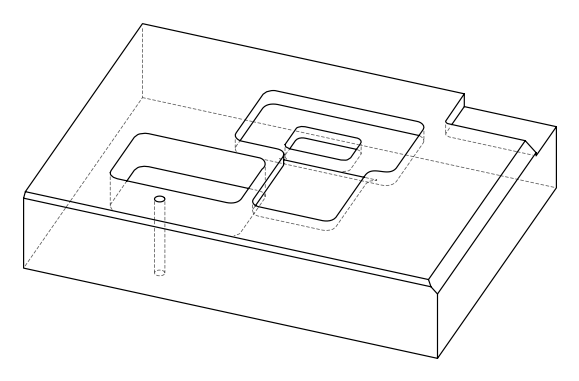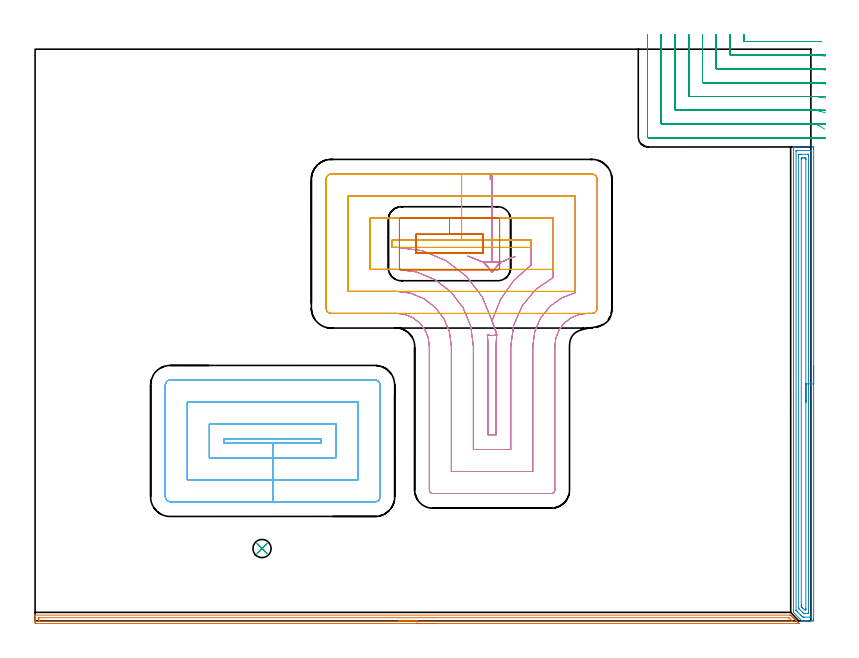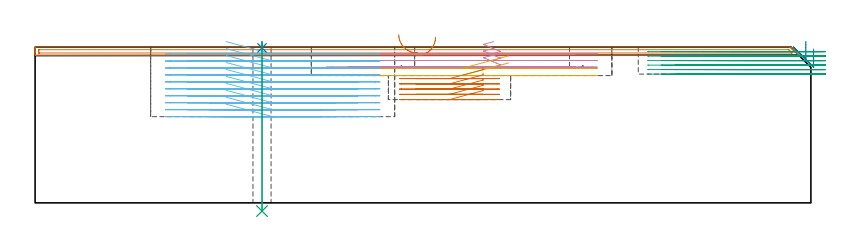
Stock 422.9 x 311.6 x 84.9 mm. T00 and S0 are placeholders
(PLAN: 9 operations, 5 tool changes, 67.3 min)
(1 AREA_MILL | FG_CHAMFER_SURFACE | UGT0205_001 | 6.81 min | 4435 mm3)
(2 AREA_MILL_1 | FG_CHAMFER_SURFACE_1 | UGT0205_001 | 8.49 min | 15937 mm3)
(3 MILL_CORNER_NOTCH_RECTANGULAR | CORNER_NOTCH_RECTANGULAR | NXT0201_013 | Follow Part, ap 2.5, ae 75% | 10.75 min | 73270 mm3)
(4 MILL_OPEN_POCKET | POCKET_OPEN | NXT0201_012 | Follow Part, ap 4, ae 75% | 12.43 min | 253374 mm3)
(5 MILL_RECTANGULAR_POCKET | POCKET_RECTANGULAR_STRAIGHT | NXT0201_012 | Follow Part, ap 4, ae 75% | 5.2 min | 68811 mm3)
(6 MILL_RECTANGULAR_POCKET_1 | POCKET_RECTANGULAR_STRAIGHT_1 | NXT0201_012 | Follow Part, ap 4, ae 75% | 20.11 min | 411231 mm3)
(7 MILL_RECTANGULAR_POCKET_2 | POCKET_RECTANGULAR_STRAIGHT_2 | NXT0201_011 | Follow Part, ap 3, ae 75% | 3.15 min | 34629 mm3)
(8 SPOT_DRILL | STEP1HOLE | NXT0321_9005460120000 | 0.03 min | 12 mm3)
(9 DRILL_THROUGH_HOLE_INTO_CENTER | STEP1HOLE | UGT0301_494 | 0.37 min | 6505 mm3)
(TOOL UGT0205_001 | Chamfer Mill 20 x 3 x 45 deg. | D20 FL50 Z2)
(TOOL NXT0201_013 | ENDMILL 10mm | D10 FL30 Z4)
(TOOL NXT0201_012 | ENDMILL 16mm [2P460-1600-NA 1630] | D16 FL38 Z6)
(TOOL NXT0201_011 | ENDMILL 12mm [2P460-1200-NA 1630] | D12 FL38 Z6)
(TOOL NXT0321_9005460120000 | NC Spot Drill, 142deg, 12mm, Carbide, Uncoated | D12 PA142 FL30 Z2)
(TOOL UGT0301_494 | Carbide Drill 9.9 mm | D9.9 PA118 FL87 Z2)
(OP 1 AREA_MILL)
G17 G21 G94 G90
T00 M6
G54
G17 G0 G90 X218.25 Y-1.5 S1061 M3
G43 Z94.9 H0
Z90.3
G94 G1 X218.212 Z89.428 F250.
X218.098 Z88.563
X217.909 Z87.712
X217.647 Z86.88
X217.313 Z86.074
X216.91 Z85.3
X216.442 Z84.564
X215.91 Z83.872
X215.321 Z83.229
X214.678 Z82.64
X213.986 Z82.108
X213.25 Z81.64
X212.476 Z81.237
X211.67 Z80.903
X210.838 Z80.641
X209.987 Z80.452
X209.122 Z80.338
X208.25 Z80.3
X0.614
X0.09 Y-1.494 Z80.303
X0.008 Y-1.491 Z80.305
X0. Y-0.974 Z80.822
Y-0.696 Z81.099
Y-0.087 Z81.707
Y0.468 Z82.264
Y0.8 Z82.596
Y1.354 Z83.151
Y1.687 Z83.482
Y2.352 Z84.151
Y2.706 Z84.505
X0.007 Y3.07 Z84.861
X0.01 Y3.097 Z84.888
X0.167 Y3.1 Z84.9
X411.421
X411.895 Y3.102 Z84.88
X411.969 Y3.032 Z84.829
X411.984 Y3.017 Z84.815
X412.314 Y2.687 Z84.485
X412.428 Y2.574 Z84.37
X413.019 Y1.982 Z83.778
X413.125 Y1.875 Z83.675
X413.207 Y1.793 Z83.593
X413.315 Y1.687 Z83.483
X413.418 Y1.582 Z83.381
X413.505 Y1.496 Z83.295
X413.611 Y1.391 Z83.187
X413.712 Y1.288 Z83.088
X413.802 Y1.198 Z82.997
X413.906 Y1.096 Z82.892
X414.006 Y0.995 Z82.794
X414.1 Y0.9 Z82.7
X414.202 Y0.8 Z82.596
X414.299 Y0.701 Z82.501
X414.398 Y0.603 Z82.402
X414.497 Y0.504 Z82.3
X414.593 Y0.408 Z82.207
X414.695 Y0.305 Z82.104
X414.793 Y0.209 Z82.005
X414.886 Y0.114 Z81.913
X414.993 Y0.007 Z81.807
X415.089 Y-0.087 Z81.709
X415.18 Y-0.18 Z81.62
X415.291 Y-0.29 Z81.509
X415.384 Y-0.382 Z81.414
X415.473 Y-0.473 Z81.326
X415.588 Y-0.588 Z81.211
X415.68 Y-0.678 Z81.118
X415.767 Y-0.767 Z81.033
X415.886 Y-0.886 Z80.914
X415.975 Y-0.974 Z80.822
X416.184 Y-1.183 Z80.616
X416.229 Y-1.229 Z80.57
X416.418 Y-1.417 Z80.382
X416.481 Y-1.483 Z80.315
X416.483 Y-1.495 Z80.304
X416.481 Y-1.5 Z80.299
X208.25 Z80.3
Y-0.086 Z81.714
X2.4
X2.177 Y-0.084 Z81.716
X2.066 Y-0.081 Z81.719
X2.019 Y-0.079 Z81.721
X2.01 Y-0.048 Z81.752
X2.006 Y0.055 Z81.855
X2.001 Y0.31 Z82.11
X2. Y0.8 Z82.6
X2.002 Y1.195 Z82.995
X2.01 Y1.594 Z83.394
X2.019 Y1.679 Z83.479
X2.066 Y1.682 Z83.482
X2.177 Y1.684 Z83.484
X2.4 Y1.686 Z83.486
X410.528
X410.752 Y1.682 Z83.482
X410.858 Y1.679 Z83.479
X411.082 Y1.461 Z83.261
X411.421 Y1.129 Z82.929
X411.75 Y0.8 Z82.6
X412.314 Y0.236 Z82.036
X412.509 Y0.039 Z81.839
X412.563 Y-0.018 Z81.782
X412.61 Y-0.071 Z81.729
X412.535 Y-0.079 Z81.721
X412.314 Y-0.086 Z81.714
X208.25
X207.378 Z81.752
X206.514 Z81.866
X205.662 Z82.055
X204.83 Z82.317
X204.024 Z82.651
X203.25 Z83.054
X202.514 Z83.523
X201.822 Z84.054
X201.179 Z84.643
X200.59 Z85.286
X200.059 Z85.978
X199.59 Z86.714
X199.187 Z87.488
X198.853 Z88.294
X198.591 Z89.126
X198.402 Z89.978
X198.288 Z90.843
X198.25 Z91.714
G0 Z94.9
M5
M2
(OP 2 AREA_MILL_1)
G17 G21 G94 G90
T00 M6
G54
G17 G0 G90 X424.4 Y139.15 S1061 M3
G43 Z94.9 H0
Z83.9
G94 G1 Y139.112 Z83.028 F250.
Y138.998 Z82.163
Y138.809 Z81.312
Y138.547 Z80.48
Y138.213 Z79.674
Y137.81 Z78.9
Y137.342 Z78.164
Y136.81 Z77.472
Y136.221 Z76.829
Y135.578 Z76.24
Y134.886 Z75.708
Y134.15 Z75.24
Y133.376 Z74.837
Y132.57 Z74.503
Y131.738 Z74.241
Y130.886 Z74.052
Y130.022 Z73.938
Y129.15 Z73.9
Y0.905
X424.399 Y0.608 Z73.901
X424.393 Y0.019 Z73.904
X424.391 Y0.007 Z73.905
X423.805 Y0. Z74.492
X421.129 Z77.165
X420.561 Z77.736
X420.238 Z78.058
X419.669 Z78.627
X419.346 Z78.949
X418.699 Z79.6
X418.332 Z79.968
X418.008 Y0.006 Z80.291
X418. Y0.01 Z80.299
X417.843 Y0.157 Z80.456
X413.513 Y4.486 Z84.786
X413.443 Y4.559 Z84.856
X413.407 Y4.6 Z84.893
X413.4 Y5.071 Z84.9
Y258.138
X413.402 Y258.29 Z84.888
X413.452 Y258.292 Z84.84
X413.832 Y258.3 Z84.467
X414.24 Z84.059
X414.887 Z83.408
X416.102 Z82.195
X416.671 Z81.624
X423.197 Z75.1
X423.805 Y258.297 Z74.493
X424.392 Y258.293 Z73.906
X424.393 Y258.281 Z73.904
X424.398 Y257.692 Z73.902
X424.4 Y257.096 Z73.9
Y129.15
X422.986 Z75.314
Y2.321
X422.979 Y2.012 Z75.321
X422.961 Y2.009 Z75.339
X422.913 Y2.006 Z75.387
X422.414 Y2.001 Z75.886
X419.346 Z78.954
X418.844 Y2.003 Z79.456
X418.454 Y2.01 Z79.846
X418.06 Y2.394 Z80.24
X417.562 Y2.888 Z80.738
X417.163 Y3.286 Z81.137
X415.379 Y5.071 Z82.921
X414.887 Y5.57 Z83.413
X414.842 Y5.62 Z83.458
X414.821 Y5.652 Z83.479
X414.814 Y5.964 Z83.486
Y255.979
X414.821 Y256.287 Z83.479
X414.839 Y256.291 Z83.461
X414.887 Y256.294 Z83.413
X415.386 Y256.299 Z82.914
X422.52 Y256.3 Z75.78
X422.913 Y256.296 Z75.387
X422.968 Y256.293 Z75.332
X422.979 Y256.291 Z75.321
X422.982 Y256.223 Z75.318
X422.984 Y256.126 Z75.316
X422.986 Y255.979 Z75.314
Y255.906
Y129.15
X421.572 Z76.728
X421.571 Y4.629 Z76.729
X421.57 Y4.179 Z76.73
X421.567 Y4.069 Z76.733
X421.565 Y4.022 Z76.735
X421.486 Y4.01 Z76.814
X421.306 Y4.002 Z76.994
X419.524 Y4.001 Z78.776
X419.346 Y4.004 Z78.954
X419.167 Y4.01 Z79.133
X418.879 Y4.032 Z79.421
X418.724 Y4.179 Z79.576
X418.454 Y4.446 Z79.846
X417.828 Y5.071 Z80.472
X416.935 Y5.964 Z81.365
X416.671 Y6.229 Z81.629
X416.358 Y6.545 Z81.942
X416.281 Y6.626 Z82.019
X416.245 Y6.666 Z82.055
X416.235 Y6.711 Z82.065
X416.233 Y6.857 Z82.067
X416.229 Y7.299 Z82.071
Y253.671
X416.23 Y254.121 Z82.07
X416.233 Y254.231 Z82.067
X416.235 Y254.278 Z82.065
X416.314 Y254.29 Z81.986
X416.494 Y254.298 Z81.806
X416.671 Y254.299 Z81.629
X417.384 Y254.3 Z80.916
X421.129 Z77.171
X421.308 Y254.299 Z76.992
X421.427 Y254.297 Z76.873
X421.522 Y254.291 Z76.778
X421.565 Y254.285 Z76.735
X421.567 Y254.268 Z76.733
X421.57 Y254.121 Z76.73
X421.571 Y253.679 Z76.729
X421.572 Y253.228 Z76.728
Y129.15
X420.157 Z78.143
Y6.857
X420.151 Y6.051 Z78.149
X420.143 Y6.01 Z78.157
X420.095 Y6.006 Z78.205
X419.988 Y6.003 Z78.312
X419.774 Y6.004 Z78.526
X419.346 Y6.013 Z78.954
X418.492 Y6.857 Z79.808
X418.454 Y6.894 Z79.846
X418.027 Y7.322 Z80.273
X417.814 Y7.537 Z80.486
X417.709 Y7.647 Z80.591
X417.659 Y7.702 Z80.641
X417.65 Y7.749 Z80.65
X417.643 Y8.561 Z80.657
Y8.642
Y251.443
X417.649 Y252.249 Z80.651
X417.657 Y252.29 Z80.643
X417.706 Y252.294 Z80.594
X417.812 Y252.297 Z80.488
X418.026 Y252.299 Z80.274
X418.454 Y252.3 Z79.846
X419.346 Z78.954
X419.79 Y252.299 Z78.51
X419.994 Y252.298 Z78.306
X420.096 Y252.294 Z78.204
X420.142 Y252.29 Z78.158
X420.15 Y252.261 Z78.15
X420.157 Y251.524 Z78.143
Y251.443
Y129.15
Y128.278 Z78.181
Y127.414 Z78.295
Y126.562 Z78.483
Y125.73 Z78.746
Y124.924 Z79.08
Y124.15 Z79.482
Y123.414 Z79.951
Y122.722 Z80.482
Y122.079 Z81.072
Y121.49 Z81.715
Y120.958 Z82.407
Y120.49 Z83.143
Y120.087 Z83.916
Y119.753 Z84.722
Y119.491 Z85.554
Y119.302 Z86.406
Y119.188 Z87.271
Y119.15 Z88.143
G0 Z94.9
M5
M2
(OP 3 MILL_CORNER_NOTCH_RECTANGULAR)
G17 G21 G94 G90
T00 M6
G54
G17 G0 G90 X386.3 Y319.6 S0 M3
G43 Z94.9 H0
Z82.45
G94 G1 Y316.6 F250.
Y316.295 F500.
G3 X386.795 Y315.8 R0.5
G1 X423.834
G2 X425.662 Y315.768 R52.5
G1 X428.66 Y315.664 F250.
G0 Z94.9
X378.8 Y319.6
Z82.45
G1 Y316.6
Y308.796 F500.
G3 X379.296 Y308.3 R0.5
G1 X423.834
G2 X427.9 Y308.116 R45.
G1 X430.888 Y307.845 F250.
G0 Z94.9
X371.3 Y319.6
Z82.45
G1 Y316.6
Y301.296 F500.
G3 X371.796 Y300.8 R0.5
G1 X423.834
G2 X427.9 Y300.579 R37.5
G1 X430.882 Y300.254 F250.
G0 Z94.9
X363.8 Y319.6
Z82.45
G1 Y316.6
Y293.796 F500.
G3 X364.296 Y293.3 R0.5
G1 X423.834
G2 X427.9 Y293.023 R30.
G1 X430.872 Y292.617 F250.
G0 Z94.9
X356.3 Y319.6
Z82.45
G1 Y316.6
Y286.296 F500.
G3 X356.796 Y285.8 R0.5
G1 X423.834
G2 X427.9 Y285.43 R22.5
G1 X430.851 Y284.887 F250.
G0 Z94.9
X348.8 Y319.6
Z82.45
G1 Y316.6
Y278.796 F500.
G3 X349.296 Y278.3 R0.5
G1 X423.834
G2 X427.9 Y277.738 R15.
G1 X430.788 Y276.925 F250.
G0 Z94.9
X341.3 Y319.6
Z82.45
G1 Y316.6
Y271.297 F500.
G3 X341.797 Y270.8 R0.5
G1 X423.834
G2 X427.9 Y269.602 R7.5
G1 X430.421 Y267.976 F250.
G0 Z94.9
X333.8 Y319.6
Z82.45
G1 Y316.6
Y263.797 F500.
G3 X334.297 Y263.3 R0.5
G1 X423.834
X426.834 F250.
G0 Z94.9
X386.3 Y319.6
Z80.
G1 Y316.6
Y316.295 F500.
G3 X386.795 Y315.8 R0.5
G1 X425.613
X428.613 F250.
G0 Z94.9
X378.8 Y319.6
Z80.
G1 Y316.6
Y308.796 F500.
G3 X379.296 Y308.3 R0.5
G1 X427.244
G2 X427.9 Y308.295 R45.
G1 X430.9 Y308.251 F250.
G0 Z94.9
X371.3 Y319.6
Z80.
G1 Y316.6
Y301.296 F500.
G3 X371.796 Y300.8 R0.5
G1 X427.244
G2 X427.9 Y300.794 R37.5
G1 X430.9 Y300.742 F250.
G0 Z94.9
X363.8 Y319.6
Z80.
G1 Y316.6
Y293.796 F500.
G3 X364.296 Y293.3 R0.5
G1 X427.244
G2 X427.9 Y293.293 R30.
G1 X430.899 Y293.227 F250.
G0 Z94.9
X356.3 Y319.6
Z80.
G1 Y316.6
Y286.296 F500.
G3 X356.796 Y285.8 R0.5
G1 X427.244
G2 X427.9 Y285.79 R22.5
G1 X430.899 Y285.703 F250.
G0 Z94.9
X348.8 Y319.6
Z80.
G1 Y316.6
Y278.796 F500.
G3 X349.296 Y278.3 R0.5
G1 X427.244
G2 X427.9 Y278.286 R15.
G1 X430.897 Y278.154 F250.
G0 Z94.9
X341.3 Y319.6
Z80.
G1 Y316.6
Y271.297 F500.
G3 X341.797 Y270.8 R0.5
G1 X427.244
G2 X427.9 Y270.771 R7.5
G1 X430.888 Y270.509 F250.
G0 Z94.9
X333.8 Y319.6
Z80.
G1 Y316.6
Y263.797 F500.
G3 X334.297 Y263.3 R0.5
G1 X427.244
X430.244 F250.
G0 Z94.9
X386.3 Y319.6
Z77.55
G1 Y316.6
Y316.295 F500.
G3 X386.795 Y315.8 R0.5
G1 X425.613
X428.613 F250.
G0 Z94.9
X378.8 Y319.6
Z77.55
G1 Y316.6
Y308.796 F500.
G3 X379.296 Y308.3 R0.5
G1 X427.9
X430.9 F250.
G0 Z94.9
X371.3 Y319.6
Z77.55
G1 Y316.6
Y301.296 F500.
G3 X371.796 Y300.8 R0.5
G1 X427.9
X430.9 F250.
G0 Z94.9
X363.8 Y319.6
Z77.55
G1 Y316.6
Y293.796 F500.
G3 X364.296 Y293.3 R0.5
G1 X427.9
X430.9 F250.
G0 Z94.9
X356.3 Y319.6
Z77.55
G1 Y316.6
Y286.296 F500.
G3 X356.796 Y285.8 R0.5
G1 X427.9
X430.9 F250.
G0 Z94.9
X348.8 Y319.6
Z77.55
G1 Y316.6
Y278.796 F500.
G3 X349.296 Y278.3 R0.5
G1 X427.9
X430.9 F250.
G0 Z94.9
X341.3 Y319.6
Z77.55
G1 Y316.6
Y271.297 F500.
G3 X341.797 Y270.8 R0.5
G1 X427.9
X430.9 F250.
G0 Z94.9
X333.8 Y319.6
Z77.55
G1 Y316.6
Y263.797 F500.
G3 X334.297 Y263.3 R0.5
G1 X427.9
X430.9 F250.
G0 Z94.9
X386.3 Y319.6
Z75.1
G1 Y316.6
Y316.295 F500.
G3 X386.795 Y315.8 R0.5
G1 X425.613
X428.613 F250.
G0 Z94.9
X378.8 Y319.6
Z75.1
G1 Y316.6
Y308.796 F500.
G3 X379.296 Y308.3 R0.5
G1 X427.9
X430.9 F250.
G0 Z94.9
X371.3 Y319.6
Z75.1
G1 Y316.6
Y301.296 F500.
G3 X371.796 Y300.8 R0.5
G1 X427.9
X430.9 F250.
G0 Z94.9
X363.8 Y319.6
Z75.1
G1 Y316.6
Y293.796 F500.
G3 X364.296 Y293.3 R0.5
G1 X427.9
X430.9 F250.
G0 Z94.9
X356.3 Y319.6
Z75.1
G1 Y316.6
Y286.296 F500.
G3 X356.796 Y285.8 R0.5
G1 X427.9
X430.9 F250.
G0 Z94.9
X348.8 Y319.6
Z75.1
G1 Y316.6
Y278.796 F500.
G3 X349.296 Y278.3 R0.5
G1 X427.9
X430.9 F250.
G0 Z94.9
X341.3 Y319.6
Z75.1
G1 Y316.6
Y271.297 F500.
G3 X341.797 Y270.8 R0.5
G1 X427.9
X430.9 F250.
G0 Z94.9
X333.8 Y319.6
Z75.1
G1 Y316.6
Y263.797 F500.
G3 X334.297 Y263.3 R0.5
G1 X427.9
X430.9 F250.
G0 Z94.9
X386.3 Y319.6
Z72.65
G1 Y316.6
Y316.295 F500.
G3 X386.795 Y315.8 R0.5
G1 X425.613
X428.613 F250.
G0 Z94.9
X378.8 Y319.6
Z72.65
G1 Y316.6
Y308.796 F500.
G3 X379.296 Y308.3 R0.5
G1 X427.9
X430.9 F250.
G0 Z94.9
X371.3 Y319.6
Z72.65
G1 Y316.6
Y301.296 F500.
G3 X371.796 Y300.8 R0.5
G1 X427.9
X430.9 F250.
G0 Z94.9
X363.8 Y319.6
Z72.65
G1 Y316.6
Y293.796 F500.
G3 X364.296 Y293.3 R0.5
G1 X427.9
X430.9 F250.
G0 Z94.9
X356.3 Y319.6
Z72.65
G1 Y316.6
Y286.296 F500.
G3 X356.796 Y285.8 R0.5
G1 X427.9
X430.9 F250.
G0 Z94.9
X348.8 Y319.6
Z72.65
G1 Y316.6
Y278.796 F500.
G3 X349.296 Y278.3 R0.5
G1 X427.9
X430.9 F250.
G0 Z94.9
X341.3 Y319.6
Z72.65
G1 Y316.6
Y271.297 F500.
G3 X341.797 Y270.8 R0.5
G1 X427.9
X430.9 F250.
G0 Z94.9
X333.8 Y319.6
Z72.65
G1 Y316.6
Y263.797 F500.
G3 X334.297 Y263.3 R0.5
G1 X427.9
X430.9 F250.
G0 Z94.9
X386.3 Y319.6
Z70.2
G1 Y316.6
Y316.295 F500.
G3 X386.795 Y315.8 R0.5
G1 X425.613
X428.613 F250.
G0 Z94.9
X378.8 Y319.6
Z70.2
G1 Y316.6
Y308.796 F500.
G3 X379.296 Y308.3 R0.5
G1 X427.9
X430.9 F250.
G0 Z94.9
X371.3 Y319.6
Z70.2
G1 Y316.6
Y301.296 F500.
G3 X371.796 Y300.8 R0.5
G1 X427.9
X430.9 F250.
G0 Z94.9
X363.8 Y319.6
Z70.2
G1 Y316.6
Y293.796 F500.
G3 X364.296 Y293.3 R0.5
G1 X427.9
X430.9 F250.
G0 Z94.9
X356.3 Y319.6
Z70.2
G1 Y316.6
Y286.296 F500.
G3 X356.796 Y285.8 R0.5
G1 X427.9
X430.9 F250.
G0 Z94.9
X348.8 Y319.6
Z70.2
G1 Y316.6
Y278.796 F500.
G3 X349.296 Y278.3 R0.5
G1 X427.9
X430.9 F250.
G0 Z94.9
X341.3 Y319.6
Z70.2
G1 Y316.6
Y271.297 F500.
G3 X341.797 Y270.8 R0.5
G1 X427.9
X430.9 F250.
G0 Z94.9
X333.8 Y319.6
Z70.2
G1 Y316.6
Y263.797 F500.
G3 X334.297 Y263.3 R0.5
G1 X427.9
X430.9 F250.
G0 Z94.9
M5
M2
(OP 4 MILL_OPEN_POCKET)
G17 G21 G94 G90
T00 M6
G54
G17 G0 G90 X250.004 Y195.5 S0 M3
G43 Z94.9 H1
Z87.9
G94 G1 X244.383 Z86.394 F250.
X245.181 Y194.675 Z86.086
X246.824 Y192.848 Z85.428
X248.397 Y190.961 Z84.77
X249.1 Y190.053 Z84.462
X249.803 Y190.961 Z84.155
X251.376 Y192.848 Z83.496
X253.019 Y194.675 Z82.838
X253.817 Y195.5 Z82.53
X249.1 Z81.267
X244.383 F500.
X235.909 Y198.781
X244.383 Y195.5
G2 X249.1 Y190.053 R65.9
X253.817 Y195.5 R65.9
G1 X261.757 Y198.645
X253.817 Y195.5
X249.1
Y207.5
X194.6
Y203.6
X197.
G2 X249.1 Y163.513 R53.9
G1 X251.692 Y155.945
G3 X251.3 Y149.7 R49.9
G1 Y101.4
X246.9
Y149.7
G3 X246.508 Y155.945 R49.9
X251.692 Y155.945 R8.
G1 X249.1 Y163.513
G2 X270.4 Y193.933 R53.9
G1 Y207.5
X249.1
Y219.5
X182.6
Y191.6
X197.
G2 X238.9 Y149.7 R41.9
G1 Y93.4
X259.3
Y149.7
G2 X282.4 Y187.146 R41.9
G1 Y219.5
X249.1
Y231.5
X170.6
Y179.6
X197.
G2 X226.9 Y149.7 R29.9
G1 Y81.4
X271.3
Y149.7
G2 X294.4 Y178.816 R29.9
G1 Y231.5
X249.1
Y243.5
X161.4
G3 X158.6 Y240.7 R2.8
G1 Y170.4
G3 X161.4 Y167.6 R2.8
G1 X197.
G2 X214.9 Y149.7 R17.9
G1 Y71.3
G3 X216.8 Y69.4 R1.9
G1 X281.4
G3 X283.3 Y71.3 R1.9
G1 Y149.7
G2 X301.2 Y167.6 R17.9
G1 X303.6
G3 X306.4 Y170.4 R2.8
G1 Y240.7
G3 X303.6 Y243.5 R2.8
G1 X249.1
X248.1
Y240.5 F250.
G0 X250.004 Y195.5 Z84.267
G1 X244.383 Z82.761
X245.181 Y194.675 Z82.453
X246.824 Y192.848 Z81.795
X248.397 Y190.961 Z81.137
X249.1 Y190.053 Z80.829
X249.803 Y190.961 Z80.521
X251.376 Y192.848 Z79.863
X253.019 Y194.675 Z79.205
X253.817 Y195.5 Z78.897
X249.1 Z77.633
X244.383 F500.
X235.909 Y198.781
X244.383 Y195.5
G2 X249.1 Y190.053 R65.9
X253.817 Y195.5 R65.9
G1 X261.757 Y198.645
X253.817 Y195.5
X249.1
Y207.5
X194.6
Y203.6
X197.
G2 X249.1 Y163.513 R53.9
G1 X251.692 Y155.945
G3 X251.3 Y149.7 R49.9
G1 Y101.4
X246.9
Y149.7
G3 X246.508 Y155.945 R49.9
X251.692 Y155.945 R8.
G1 X249.1 Y163.513
G2 X270.4 Y193.933 R53.9
G1 Y207.5
X249.1
Y219.5
X182.6
Y191.6
X197.
G2 X238.9 Y149.7 R41.9
G1 Y93.4
X259.3
Y149.7
G2 X282.4 Y187.146 R41.9
G1 Y219.5
X249.1
Y231.5
X170.6
Y179.6
X197.
G2 X226.9 Y149.7 R29.9
G1 Y81.4
X271.3
Y149.7
G2 X294.4 Y178.816 R29.9
G1 Y231.5
X249.1
Y243.5
X161.4
G3 X158.6 Y240.7 R2.8
G1 Y170.4
G3 X161.4 Y167.6 R2.8
G1 X197.
G2 X214.9 Y149.7 R17.9
G1 Y71.3
G3 X216.8 Y69.4 R1.9
G1 X281.4
G3 X283.3 Y71.3 R1.9
G1 Y149.7
G2 X301.2 Y167.6 R17.9
G1 X303.6
G3 X306.4 Y170.4 R2.8
G1 Y240.7
G3 X303.6 Y243.5 R2.8
G1 X249.1
X248.1
Y240.5 F250.
G0 X250.004 Y195.5 Z80.633
G1 X244.383 Z79.127
X245.181 Y194.675 Z78.82
X246.824 Y192.848 Z78.161
X248.397 Y190.961 Z77.503
X249.1 Y190.053 Z77.196
X249.803 Y190.961 Z76.888
X251.376 Y192.848 Z76.23
X253.019 Y194.675 Z75.571
X253.817 Y195.5 Z75.264
X249.1 Z74.
X244.383 F500.
X235.909 Y198.781
X244.383 Y195.5
G2 X249.1 Y190.053 R65.9
X253.817 Y195.5 R65.9
G1 X261.757 Y198.645
X253.817 Y195.5
X249.1
Y207.5
X194.6
Y203.6
X197.
G2 X249.1 Y163.513 R53.9
G1 X251.692 Y155.945
G3 X251.3 Y149.7 R49.9
G1 Y101.4
X246.9
Y149.7
G3 X246.508 Y155.945 R49.9
X251.692 Y155.945 R8.
G1 X249.1 Y163.513
G2 X270.4 Y193.933 R53.9
G1 Y207.5
X249.1
Y219.5
X182.6
Y191.6
X197.
G2 X238.9 Y149.7 R41.9
G1 Y93.4
X259.3
Y149.7
G2 X282.4 Y187.146 R41.9
G1 Y219.5
X249.1
Y231.5
X170.6
Y179.6
X197.
G2 X226.9 Y149.7 R29.9
G1 Y81.4
X271.3
Y149.7
G2 X294.4 Y178.816 R29.9
G1 Y231.5
X249.1
Y243.5
X161.4
G3 X158.6 Y240.7 R2.8
G1 Y170.4
G3 X161.4 Y167.6 R2.8
G1 X197.
G2 X214.9 Y149.7 R17.9
G1 Y71.3
G3 X216.8 Y69.4 R1.9
G1 X281.4
G3 X283.3 Y71.3 R1.9
G1 Y149.7
G2 X301.2 Y167.6 R17.9
G1 X303.6
G3 X306.4 Y170.4 R2.8
G1 Y240.7
G3 X303.6 Y243.5 R2.8
G1 X249.1
X248.1
Y240.5 F250.
G0 Z94.9
M5
M2
(OP 5 MILL_RECTANGULAR_POCKET)
G17 G21 G94 G90
T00 M6
G54
G17 G0 G90 X258.158 Y207.5 S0 M3
G43 Z94.9 H1
Z80.15
G94 G1 X232.5 Z73.275 F250.
X194.6 F500.
Y203.6
X270.4
Y207.5
X232.5
Y219.5
X182.6
Y191.6
X282.4
Y219.5
X232.5
Y231.5
X170.6
Y179.6
X294.4
Y231.5
X232.5
Y243.5
X161.4
G3 X158.6 Y240.7 R2.8
G1 Y170.4
G3 X161.4 Y167.6 R2.8
G1 X303.6
G3 X306.4 Y170.4 R2.8
G1 Y240.7
G3 X303.6 Y243.5 R2.8
G1 X232.5
X231.5
G0 X258.158 Y207.5 Z76.275
G1 X232.5 Z69.4 F250.
X194.6 F500.
Y203.6
X270.4
Y207.5
X232.5
Y219.5
X182.6
Y191.6
X282.4
Y219.5
X232.5
Y231.5
X170.6
Y179.6
X294.4
Y231.5
X232.5
Y243.5
X161.4
G3 X158.6 Y240.7 R2.8
G1 Y170.4
G3 X161.4 Y167.6 R2.8
G1 X303.6
G3 X306.4 Y170.4 R2.8
G1 Y240.7
G3 X303.6 Y243.5 R2.8
G1 X232.5
X231.5
G0 Z94.9
M5
M2
(OP 6 MILL_RECTANGULAR_POCKET_1)
G17 G21 G94 G90
T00 M6
G54
G17 G0 G90 X104.159 Y96.9 S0 M3
G43 Z94.9 H1
Z87.9
G94 G1 X129.5 Z81.11 F250.
X156. F500.
Y99.2
X103.
Y96.9
X129.5
Y88.9
X164.
Y107.2
X95.
Y88.9
X129.5
Y76.9
X176.
Y119.2
X83.
Y76.9
X129.5
Y64.9
X185.4
G3 X188. Y67.5 R2.6
G1 Y128.6
G3 X185.4 Y131.2 R2.6
G1 X73.6
G3 X71. Y128.6 R2.6
G1 Y67.5
G3 X73.6 Y64.9 R2.6
G1 X129.5
X130.5
G0 X104.159 Y96.9 Z84.11
G1 X129.5 Z77.32 F250.
X156. F500.
Y99.2
X103.
Y96.9
X129.5
Y88.9
X164.
Y107.2
X95.
Y88.9
X129.5
Y76.9
X176.
Y119.2
X83.
Y76.9
X129.5
Y64.9
X185.4
G3 X188. Y67.5 R2.6
G1 Y128.6
G3 X185.4 Y131.2 R2.6
G1 X73.6
G3 X71. Y128.6 R2.6
G1 Y67.5
G3 X73.6 Y64.9 R2.6
G1 X129.5
X130.5
G0 X104.159 Y96.9 Z80.32
G1 X129.5 Z73.53 F250.
X156. F500.
Y99.2
X103.
Y96.9
X129.5
Y88.9
X164.
Y107.2
X95.
Y88.9
X129.5
Y76.9
X176.
Y119.2
X83.
Y76.9
X129.5
Y64.9
X185.4
G3 X188. Y67.5 R2.6
G1 Y128.6
G3 X185.4 Y131.2 R2.6
G1 X73.6
G3 X71. Y128.6 R2.6
G1 Y67.5
G3 X73.6 Y64.9 R2.6
G1 X129.5
X130.5
G0 X104.159 Y96.9 Z76.53
G1 X129.5 Z69.74 F250.
X156. F500.
Y99.2
X103.
Y96.9
X129.5
Y88.9
X164.
Y107.2
X95.
Y88.9
X129.5
Y76.9
X176.
Y119.2
X83.
Y76.9
X129.5
Y64.9
X185.4
G3 X188. Y67.5 R2.6
G1 Y128.6
G3 X185.4 Y131.2 R2.6
G1 X73.6
G3 X71. Y128.6 R2.6
G1 Y67.5
G3 X73.6 Y64.9 R2.6
G1 X129.5
X130.5
G0 X104.159 Y96.9 Z72.74
G1 X129.5 Z65.95 F250.
X156. F500.
Y99.2
X103.
Y96.9
X129.5
Y88.9
X164.
Y107.2
X95.
Y88.9
X129.5
Y76.9
X176.
Y119.2
X83.
Y76.9
X129.5
Y64.9
X185.4
G3 X188. Y67.5 R2.6
G1 Y128.6
G3 X185.4 Y131.2 R2.6
G1 X73.6
G3 X71. Y128.6 R2.6
G1 Y67.5
G3 X73.6 Y64.9 R2.6
G1 X129.5
X130.5
G0 X104.159 Y96.9 Z68.95
G1 X129.5 Z62.16 F250.
X156. F500.
Y99.2
X103.
Y96.9
X129.5
Y88.9
X164.
Y107.2
X95.
Y88.9
X129.5
Y76.9
X176.
Y119.2
X83.
Y76.9
X129.5
Y64.9
X185.4
G3 X188. Y67.5 R2.6
G1 Y128.6
G3 X185.4 Y131.2 R2.6
G1 X73.6
G3 X71. Y128.6 R2.6
G1 Y67.5
G3 X73.6 Y64.9 R2.6
G1 X129.5
X130.5
G0 X104.159 Y96.9 Z65.16
G1 X129.5 Z58.37 F250.
X156. F500.
Y99.2
X103.
Y96.9
X129.5
Y88.9
X164.
Y107.2
X95.
Y88.9
X129.5
Y76.9
X176.
Y119.2
X83.
Y76.9
X129.5
Y64.9
X185.4
G3 X188. Y67.5 R2.6
G1 Y128.6
G3 X185.4 Y131.2 R2.6
G1 X73.6
G3 X71. Y128.6 R2.6
G1 Y67.5
G3 X73.6 Y64.9 R2.6
G1 X129.5
X130.5
G0 X104.159 Y96.9 Z61.37
G1 X129.5 Z54.58 F250.
X156. F500.
Y99.2
X103.
Y96.9
X129.5
Y88.9
X164.
Y107.2
X95.
Y88.9
X129.5
Y76.9
X176.
Y119.2
X83.
Y76.9
X129.5
Y64.9
X185.4
G3 X188. Y67.5 R2.6
G1 Y128.6
G3 X185.4 Y131.2 R2.6
G1 X73.6
G3 X71. Y128.6 R2.6
G1 Y67.5
G3 X73.6 Y64.9 R2.6
G1 X129.5
X130.5
G0 X104.159 Y96.9 Z57.58
G1 X129.5 Z50.79 F250.
X156. F500.
Y99.2
X103.
Y96.9
X129.5
Y88.9
X164.
Y107.2
X95.
Y88.9
X129.5
Y76.9
X176.
Y119.2
X83.
Y76.9
X129.5
Y64.9
X185.4
G3 X188. Y67.5 R2.6
G1 Y128.6
G3 X185.4 Y131.2 R2.6
G1 X73.6
G3 X71. Y128.6 R2.6
G1 Y67.5
G3 X73.6 Y64.9 R2.6
G1 X129.5
X130.5
G0 X104.159 Y96.9 Z53.79
G1 X129.5 Z47. F250.
X156. F500.
Y99.2
X103.
Y96.9
X129.5
Y88.9
X164.
Y107.2
X95.
Y88.9
X129.5
Y76.9
X176.
Y119.2
X83.
Y76.9
X129.5
Y64.9
X185.4
G3 X188. Y67.5 R2.6
G1 Y128.6
G3 X185.4 Y131.2 R2.6
G1 X73.6
G3 X71. Y128.6 R2.6
G1 Y67.5
G3 X73.6 Y64.9 R2.6
G1 X129.5
X130.5
G0 Z94.9
M5
M2
(OP 7 MILL_RECTANGULAR_POCKET_2)
G17 G21 G94 G90
T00 M6
G54
G17 G0 G90 X244.2 Y207.13 S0 M3
G43 Z94.9 H1
Z73.6
G94 G1 Y210.7 Z72.643 F250.
X225.9 Z67.74
X207.6 F500.
Y200.4
X244.2
Y210.7
X225.9
Y219.7
X199.6
G3 X198.6 Y218.7 R1.
G1 Y192.4
G3 X199.6 Y191.4 R1.
G1 X252.2
G3 X253.2 Y192.4 R1.
G1 Y218.7
G3 X252.2 Y219.7 R1.
G1 X225.9
X224.9
G0 X244.2 Y207.13 Z70.74
G1 Y210.7 Z69.783 F250.
X225.9 Z64.88
X207.6 F500.
Y200.4
X244.2
Y210.7
X225.9
Y219.7
X199.6
G3 X198.6 Y218.7 R1.
G1 Y192.4
G3 X199.6 Y191.4 R1.
G1 X252.2
G3 X253.2 Y192.4 R1.
G1 Y218.7
G3 X252.2 Y219.7 R1.
G1 X225.9
X224.9
G0 X244.2 Y207.13 Z67.88
G1 Y210.7 Z66.923 F250.
X225.9 Z62.02
X207.6 F500.
Y200.4
X244.2
Y210.7
X225.9
Y219.7
X199.6
G3 X198.6 Y218.7 R1.
G1 Y192.4
G3 X199.6 Y191.4 R1.
G1 X252.2
G3 X253.2 Y192.4 R1.
G1 Y218.7
G3 X252.2 Y219.7 R1.
G1 X225.9
X224.9
G0 X244.2 Y207.13 Z65.02
G1 Y210.7 Z64.063 F250.
X225.9 Z59.16
X207.6 F500.
Y200.4
X244.2
Y210.7
X225.9
Y219.7
X199.6
G3 X198.6 Y218.7 R1.
G1 Y192.4
G3 X199.6 Y191.4 R1.
G1 X252.2
G3 X253.2 Y192.4 R1.
G1 Y218.7
G3 X252.2 Y219.7 R1.
G1 X225.9
X224.9
G0 X244.2 Y207.13 Z62.16
G1 Y210.7 Z61.203 F250.
X225.9 Z56.3
X207.6 F500.
Y200.4
X244.2
Y210.7
X225.9
Y219.7
X199.6
G3 X198.6 Y218.7 R1.
G1 Y192.4
G3 X199.6 Y191.4 R1.
G1 X252.2
G3 X253.2 Y192.4 R1.
G1 Y218.7
G3 X252.2 Y219.7 R1.
G1 X225.9
X224.9
G0 Z94.9
M5
M2
(OP 8 SPOT_DRILL)
G17 G21 G94 G90
T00 M6
G54
G17 G0 G90 X123.7 Y39.4 S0 M3
G43 Z94.9 H0
G94 G81 G98 Z84.474 F250. R87.9
G80
M5
M2
(OP 9 DRILL_THROUGH_HOLE_INTO_CENTER)
G17 G21 G94 G90
T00 M6
G54
G17 G0 G90 X123.7 Y39.4 S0 M3
G43 Z94.9 H0
G94 G73 G98 Z-4.474 F250. Q8.937 R86.9
G80
M5
M2
